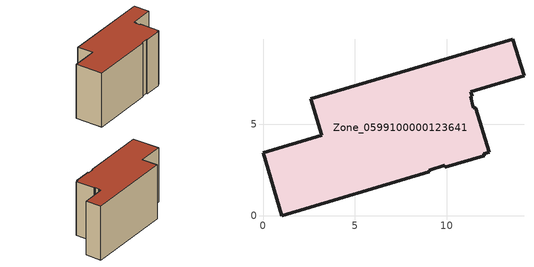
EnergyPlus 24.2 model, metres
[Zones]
Zone_0599100000123641
 floor ground (C_G): 11.53,5.9 11.58,5.87 12.3,3.48 12.01,3.39 12.04,3.28 9.9,2.65 9.88,2.75 9.04,2.5 9.06,2.39 1.03,0 0,3.43 3.19,4.38 2.6,6.37 13.6,9.63 14.2,7.63 11.31,6.77 11.39,6.52 11.31,6.48 11.45,5.89 z0
 wall outside (C_F): 9.88,2.75 9.9,2.65 12.04,3.28 12.01,3.39 12.3,3.48 11.58,5.87 11.53,5.9 11.45,5.89 11.31,6.48 11.39,6.52 11.31,6.77 14.2,7.63 13.6,9.63 2.6,6.37 3.19,4.38 0,3.43 1.03,0 9.06,2.39 9.04,2.5 9.88,2.75 z0:7.19
 roof outside (C_R): 11.58,5.87 11.53,5.9 11.45,5.89 11.31,6.48 11.39,6.52 11.31,6.77 14.2,7.63 13.6,9.63 2.6,6.37 3.19,4.38 0,3.43 1.03,0 9.06,2.39 9.04,2.5 9.88,2.75 9.9,2.65 12.04,3.28 12.01,3.39 12.3,3.48 z7.19
[BUILDING]
Pand.0599100000123641: North Axis=0; Terrain=City; Loads Convergence Tolerance Value=0.04; Temperature Convergence Tolerance Value=0.4; Solar Distribution=FullExterior; Maximum Number of Warmup Days=25; Minimum Number of Warmup Days=1
[Site:Location]
Rotterdam.The.Hague.AP_ZH_NLD Design_Conditions: Latitude=51.96; Longitude=4.45; Time Zone=1; Elevation=-4.5
[SITE:GROUNDTEMPERATURE:BUILDINGSURFACE]
18, 18, 18, 18, 18, 18, 18, 18, 18, 18, 18, 18
[MATERIAL] Thermal Absorptance=0.9; Solar Absorptance=0.7; Visible Absorptance=0.7
Name | Roughness | Thickness | Conductivity | Density | Specific Heat
G.TC.1975-1991 | MediumSmooth | 0.15 | 0.288461 | 540 | 1210
F.TC.1975-1991 | Rough | 0.3 | 0.230769 | 1920 | 840
R.TC.1975-1991 | MediumRough | 0.2 | 0.153846 | 1500 | 1000
[CONSTRUCTION]
C_G: G.TC.1975-1991
C_F: F.TC.1975-1991
C_R: R.TC.1975-1991
[ZONE]
Zone_0599100000123641: Type=1; Multiplier=1; Ceiling Height=Autocalculate; Volume=Autocalculate; Floor Area=autocalculate; Part of Total Floor Area=Yes
[ZONEINFILTRATION:DESIGNFLOWRATE]
Infil_Zone_0599100000123641: Zone or ZoneList or Space or SpaceList=Zone_0599100000123641; Schedule=AlwaysOn; Design Flow Rate Calculation Method=Flow/Area; Flow Rate per Floor Area=0.003; Constant Term Coefficient=1; Temperature Term Coefficient=0; Velocity Term Coefficient=0; Velocity Squared Term Coefficient=0
[HVACTEMPLATE:ZONE:IDEALLOADSAIRSYSTEM]
Zone_0599100000123641: Maximum Heating Supply Air Temperature=50; Minimum Cooling Supply Air Temperature=13; Maximum Heating Supply Air Humidity Ratio=0.0156; Minimum Cooling Supply Air Humidity Ratio=0.0077; Heating Limit=NoLimit; Cooling Limit=NoLimit; Dehumidification Control Type=ConstantSensibleHeatRatio; Cooling Sensible Heat Ratio=0.7; Dehumidification Setpoint=60; Humidification Control Type=None; Humidification Setpoint=30; Outdoor Air Method=None; Outdoor Air Flow Rate per Person=0.00944; Outdoor Air Flow Rate per Zone Floor Area=0; Outdoor Air Flow Rate per Zone=0; Demand Controlled Ventilation Type=None; Outdoor Air Economizer Type=NoEconomizer; Heat Recovery Type=None; Sensible Heat Recovery Effectiveness=0.7; Latent Heat Recovery Effectiveness=0.65
[ZONECONTROL:THERMOSTAT]
ThermostatControl_Zone_0599100000123641: Zone or ZoneList=Zone_0599100000123641; Control Type Schedule=DualSetpointControlType; Control 1=Thermostat_Zone_0599100000123641; Temperature Difference Between Cutout And Setpoint=0
[THERMOSTATSETPOINT:DUALSETPOINT]
Thermostat_Zone_0599100000123641: Heating Setpoint Temperature Schedule=HeatingSetpoint_Zone_0599100000123641; Cooling Setpoint Temperature Schedule=CoolingSetpoint_Zone_0599100000123641
[SCHEDULE:COMPACT]
HeatingSetpoint_Zone_0599100000123641: Through: 12/31, For: AllDays, Until: 24:00, 21
CoolingSetpoint_Zone_0599100000123641: Through: 12/31, For: AllDays, Until: 24:00, 24
DualSetpointControlType: Through: 12/31, For: AllDays, Until: 24:00, 4
AlwaysOn: Through: 12/31, For: AllDays, Until: 24:00, 1
